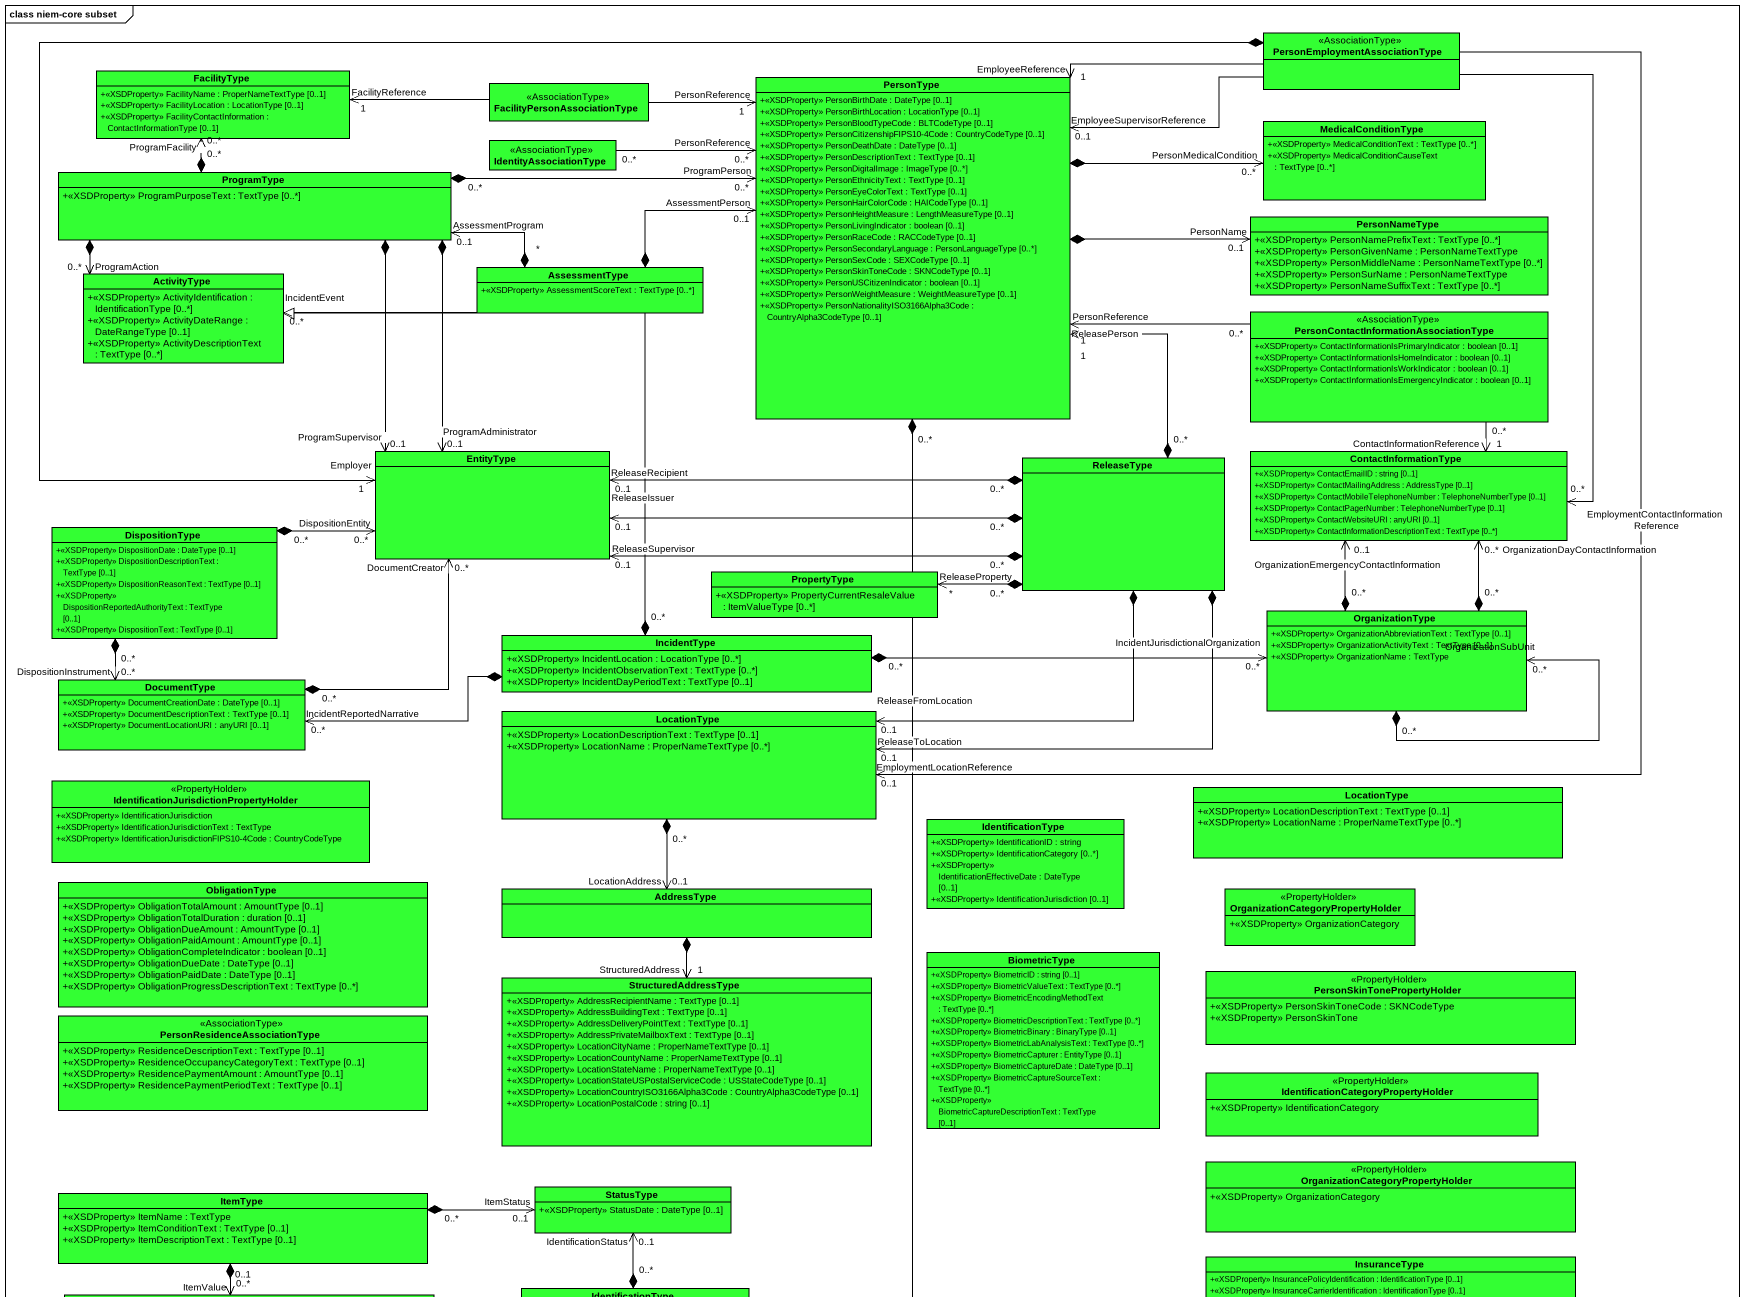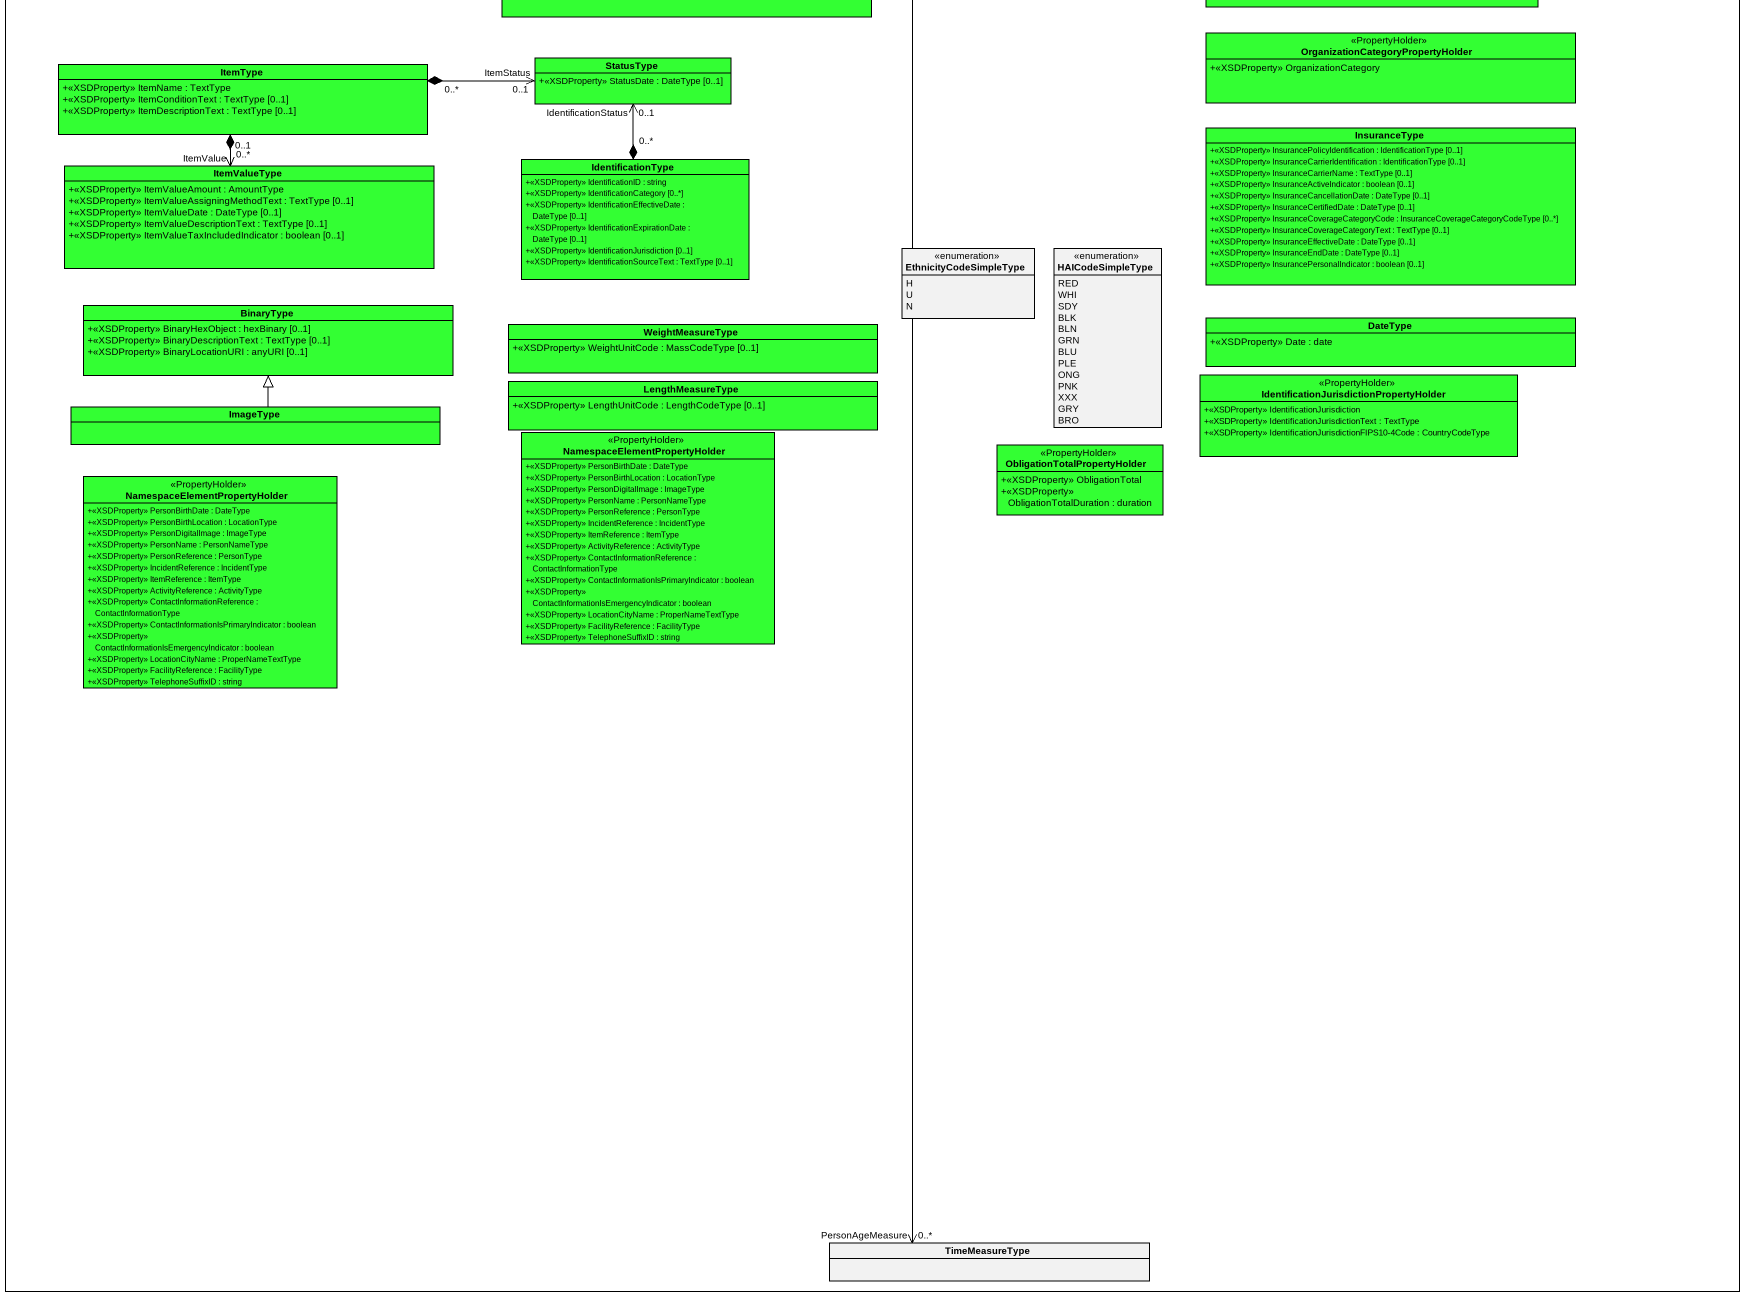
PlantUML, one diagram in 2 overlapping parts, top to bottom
@startuml
mainframe class niem-core subset
hide circle
hide empty members
skinparam classAttributeIconSize 0
class "PersonEmploymentAssociationType" as PersonEmploymentAssociationT <<AssociationType>> #33FF33
class FacilityType #33FF33 {
  +<<XSDProperty>> FacilityName : ProperNameTextType [0..1]
  +<<XSDProperty>> FacilityLocation : LocationType [0..1]
  +<<XSDProperty>> FacilityContactInformation : ContactInformationType [0..1]
}
class PersonType #33FF33 {
  +<<XSDProperty>> PersonBirthDate : DateType [0..1]
  +<<XSDProperty>> PersonBirthLocation : LocationType [0..1]
  +<<XSDProperty>> PersonBloodTypeCode : BLTCodeType [0..1]
  +<<XSDProperty>> PersonCitizenshipFIPS10-4Code : CountryCodeType [0..1]
  +<<XSDProperty>> PersonDeathDate : DateType [0..1]
  +<<XSDProperty>> PersonDescriptionText : TextType [0..1]
  +<<XSDProperty>> PersonDigitalImage : ImageType [0..*]
  +<<XSDProperty>> PersonEthnicityText : TextType [0..1]
  +<<XSDProperty>> PersonEyeColorText : TextType [0..1]
  +<<XSDProperty>> PersonHairColorCode : HAICodeType [0..1]
  +<<XSDProperty>> PersonHeightMeasure : LengthMeasureType [0..1]
  +<<XSDProperty>> PersonLivingIndicator : boolean [0..1]
  +<<XSDProperty>> PersonRaceCode : RACCodeType [0..1]
  +<<XSDProperty>> PersonSecondaryLanguage : PersonLanguageType [0..*]
  +<<XSDProperty>> PersonSexCode : SEXCodeType [0..1]
  +<<XSDProperty>> PersonSkinToneCode : SKNCodeType [0..1]
  +<<XSDProperty>> PersonUSCitizenIndicator : boolean [0..1]
  +<<XSDProperty>> PersonWeightMeasure : WeightMeasureType [0..1]
  +<<XSDProperty>> PersonNationalityISO3166Alpha3Code : CountryAlpha3CodeType [0..1]
}
class "FacilityPersonAssociationType" as FacilityPersonAssociationTyp <<AssociationType>> #33FF33
class MedicalConditionType #33FF33 {
  +<<XSDProperty>> MedicalConditionText : TextType [0..*]
  +<<XSDProperty>> MedicalConditionCauseText : TextType [0..*]
}
class IdentityAssociationType <<AssociationType>> #33FF33
class ProgramType #33FF33 {
  +<<XSDProperty>> ProgramPurposeText : TextType [0..*]
}
class PersonNameType #33FF33 {
  +<<XSDProperty>> PersonNamePrefixText : TextType [0..*]
  +<<XSDProperty>> PersonGivenName : PersonNameTextType
  +<<XSDProperty>> PersonMiddleName : PersonNameTextType [0..*]
  +<<XSDProperty>> PersonSurName : PersonNameTextType
  +<<XSDProperty>> PersonNameSuffixText : TextType [0..*]
}
class ActivityType #33FF33 {
  +<<XSDProperty>> ActivityIdentification : IdentificationType [0..*]
  +<<XSDProperty>> ActivityDateRange : DateRangeType [0..1]
  +<<XSDProperty>> ActivityDescriptionText : TextType [0..*]
}
class AssessmentType #33FF33 {
  +<<XSDProperty>> AssessmentScoreText : TextType [0..*]
}
class "PersonContactInformationAssociationType" as PersonContactInformationAsso <<AssociationType>> #33FF33 {
  +<<XSDProperty>> ContactInformationIsPrimaryIndicator : boolean [0..1]
  +<<XSDProperty>> ContactInformationIsHomeIndicator : boolean [0..1]
  +<<XSDProperty>> ContactInformationIsWorkIndicator : boolean [0..1]
  +<<XSDProperty>> ContactInformationIsEmergencyIndicator : boolean [0..1]
}
class EntityType #33FF33
class ReleaseType #33FF33
class ContactInformationType #33FF33 {
  +<<XSDProperty>> ContactEmailID : string [0..1]
  +<<XSDProperty>> ContactMailingAddress : AddressType [0..1]
  +<<XSDProperty>> ContactMobileTelephoneNumber : TelephoneNumberType [0..1]
  +<<XSDProperty>> ContactPagerNumber : TelephoneNumberType [0..1]
  +<<XSDProperty>> ContactWebsiteURI : anyURI [0..1]
  +<<XSDProperty>> ContactInformationDescriptionText : TextType [0..*]
}
class DispositionType #33FF33 {
  +<<XSDProperty>> DispositionDate : DateType [0..1]
  +<<XSDProperty>> DispositionDescriptionText : TextType [0..1]
  +<<XSDProperty>> DispositionReasonText : TextType [0..1]
  +<<XSDProperty>> DispositionReportedAuthorityText : TextType [0..1]
  +<<XSDProperty>> DispositionText : TextType [0..1]
}
class PropertyType #33FF33 {
  +<<XSDProperty>> PropertyCurrentResaleValue : ItemValueType [0..*]
}
class OrganizationType #33FF33 {
  +<<XSDProperty>> OrganizationAbbreviationText : TextType [0..1]
  +<<XSDProperty>> OrganizationActivityText : TextType [0..1]
  +<<XSDProperty>> OrganizationName : TextType
}
class IncidentType #33FF33 {
  +<<XSDProperty>> IncidentLocation : LocationType [0..*]
  +<<XSDProperty>> IncidentObservationText : TextType [0..*]
  +<<XSDProperty>> IncidentDayPeriodText : TextType [0..1]
}
class DocumentType #33FF33 {
  +<<XSDProperty>> DocumentCreationDate : DateType [0..1]
  +<<XSDProperty>> DocumentDescriptionText : TextType [0..1]
  +<<XSDProperty>> DocumentLocationURI : anyURI [0..1]
}
class LocationType #33FF33 {
  +<<XSDProperty>> LocationDescriptionText : TextType [0..1]
  +<<XSDProperty>> LocationName : ProperNameTextType [0..*]
}
class "IdentificationJurisdictionPropertyHolder" as IdentificationJurisdictionPr <<PropertyHolder>> #33FF33 {
  +<<XSDProperty>> IdentificationJurisdiction
  +<<XSDProperty>> IdentificationJurisdictionText : TextType
  +<<XSDProperty>> IdentificationJurisdictionFIPS10-4Code : CountryCodeType
}
class "LocationType" as LocationType_2 #33FF33 {
  +<<XSDProperty>> LocationDescriptionText : TextType [0..1]
  +<<XSDProperty>> LocationName : ProperNameTextType [0..*]
}
class IdentificationType #33FF33 {
  +<<XSDProperty>> IdentificationID : string
  +<<XSDProperty>> IdentificationCategory [0..*]
  +<<XSDProperty>> IdentificationEffectiveDate : DateType [0..1]
  +<<XSDProperty>> IdentificationJurisdiction [0..1]
}
class ObligationType #33FF33 {
  +<<XSDProperty>> ObligationTotalAmount : AmountType [0..1]
  +<<XSDProperty>> ObligationTotalDuration : duration [0..1]
  +<<XSDProperty>> ObligationDueAmount : AmountType [0..1]
  +<<XSDProperty>> ObligationPaidAmount : AmountType [0..1]
  +<<XSDProperty>> ObligationCompleteIndicator : boolean [0..1]
  +<<XSDProperty>> ObligationDueDate : DateType [0..1]
  +<<XSDProperty>> ObligationPaidDate : DateType [0..1]
  +<<XSDProperty>> ObligationProgressDescriptionText : TextType [0..*]
}
class AddressType #33FF33
class "OrganizationCategoryPropertyHolder" as OrganizationCategoryProperty <<PropertyHolder>> #33FF33 {
  +<<XSDProperty>> OrganizationCategory
}
class StructuredAddressType #33FF33 {
  +<<XSDProperty>> AddressRecipientName : TextType [0..1]
  +<<XSDProperty>> AddressBuildingText : TextType [0..1]
  +<<XSDProperty>> AddressDeliveryPointText : TextType [0..1]
  +<<XSDProperty>> AddressPrivateMailboxText : TextType [0..1]
  +<<XSDProperty>> LocationCityName : ProperNameTextType [0..1]
  +<<XSDProperty>> LocationCountyName : ProperNameTextType [0..1]
  +<<XSDProperty>> LocationStateName : ProperNameTextType [0..1]
  +<<XSDProperty>> LocationStateUSPostalServiceCode : USStateCodeType [0..1]
  +<<XSDProperty>> LocationCountryISO3166Alpha3Code : CountryAlpha3CodeType [0..1]
  +<<XSDProperty>> LocationPostalCode : string [0..1]
}
class BiometricType #33FF33 {
  +<<XSDProperty>> BiometricID : string [0..1]
  +<<XSDProperty>> BiometricValueText : TextType [0..*]
  +<<XSDProperty>> BiometricEncodingMethodText : TextType [0..*]
  +<<XSDProperty>> BiometricDescriptionText : TextType [0..*]
  +<<XSDProperty>> BiometricBinary : BinaryType [0..1]
  +<<XSDProperty>> BiometricLabAnalysisText : TextType [0..*]
  +<<XSDProperty>> BiometricCapturer : EntityType [0..1]
  +<<XSDProperty>> BiometricCaptureDate : DateType [0..1]
  +<<XSDProperty>> BiometricCaptureSourceText : TextType [0..*]
  +<<XSDProperty>> BiometricCaptureDescriptionText : TextType [0..1]
}
class PersonSkinTonePropertyHolder <<PropertyHolder>> #33FF33 {
  +<<XSDProperty>> PersonSkinToneCode : SKNCodeType
  +<<XSDProperty>> PersonSkinTone
}
class "PersonResidenceAssociationType" as PersonResidenceAssociationTy <<AssociationType>> #33FF33 {
  +<<XSDProperty>> ResidenceDescriptionText : TextType [0..1]
  +<<XSDProperty>> ResidenceOccupancyCategoryText : TextType [0..1]
  +<<XSDProperty>> ResidencePaymentAmount : AmountType [0..1]
  +<<XSDProperty>> ResidencePaymentPeriodText : TextType [0..1]
}
class "IdentificationCategoryPropertyHolder" as IdentificationCategoryProper <<PropertyHolder>> #33FF33 {
  +<<XSDProperty>> IdentificationCategory
}
class "OrganizationCategoryPropertyHolder" as OrganizationCategoryProperty_2 <<PropertyHolder>> #33FF33 {
  +<<XSDProperty>> OrganizationCategory
}
class ItemType #33FF33 {
  +<<XSDProperty>> ItemName : TextType
  +<<XSDProperty>> ItemConditionText : TextType [0..1]
  +<<XSDProperty>> ItemDescriptionText : TextType [0..1]
}
class StatusType #33FF33 {
  +<<XSDProperty>> StatusDate : DateType [0..1]
}
class InsuranceType #33FF33 {
  +<<XSDProperty>> InsurancePolicyIdentification : IdentificationType [0..1]
  +<<XSDProperty>> InsuranceCarrierIdentification : IdentificationType [0..1]
  +<<XSDProperty>> InsuranceCarrierName : TextType [0..1]
  +<<XSDProperty>> InsuranceActiveIndicator : boolean [0..1]
  +<<XSDProperty>> InsuranceCancellationDate : DateType [0..1]
  +<<XSDProperty>> InsuranceCertifiedDate : DateType [0..1]
  +<<XSDProperty>> InsuranceCoverageCategoryCode : InsuranceCoverageCategoryCodeType [0..*]
  +<<XSDProperty>> InsuranceCoverageCategoryText : TextType [0..1]
  +<<XSDProperty>> InsuranceEffectiveDate : DateType [0..1]
  +<<XSDProperty>> InsuranceEndDate : DateType [0..1]
  +<<XSDProperty>> InsurancePersonalIndicator : boolean [0..1]
}
class ItemValueType #33FF33 {
  +<<XSDProperty>> ItemValueAmount : AmountType
  +<<XSDProperty>> ItemValueAssigningMethodText : TextType [0..1]
  +<<XSDProperty>> ItemValueDate : DateType [0..1]
  +<<XSDProperty>> ItemValueDescriptionText : TextType [0..1]
  +<<XSDProperty>> ItemValueTaxIncludedIndicator : boolean [0..1]
}
class "IdentificationType" as IdentificationType_2 #33FF33 {
  +<<XSDProperty>> IdentificationID : string
  +<<XSDProperty>> IdentificationCategory [0..*]
  +<<XSDProperty>> IdentificationEffectiveDate : DateType [0..1]
  +<<XSDProperty>> IdentificationExpirationDate : DateType [0..1]
  +<<XSDProperty>> IdentificationJurisdiction [0..1]
  +<<XSDProperty>> IdentificationSourceText : TextType [0..1]
}
enum EthnicityCodeSimpleType {
  H
  U
  N
}
enum HAICodeSimpleType {
  RED
  WHI
  SDY
  BLK
  BLN
  GRN
  BLU
  PLE
  ONG
  PNK
  XXX
  GRY
  BRO
}
class BinaryType #33FF33 {
  +<<XSDProperty>> BinaryHexObject : hexBinary [0..1]
  +<<XSDProperty>> BinaryDescriptionText : TextType [0..1]
  +<<XSDProperty>> BinaryLocationURI : anyURI [0..1]
}
class WeightMeasureType #33FF33 {
  +<<XSDProperty>> WeightUnitCode : MassCodeType [0..1]
}
class DateType #33FF33 {
  +<<XSDProperty>> Date : date
}
class "IdentificationJurisdictionPropertyHolder" as IdentificationJurisdictionPr_2 <<PropertyHolder>> #33FF33 {
  +<<XSDProperty>> IdentificationJurisdiction
  +<<XSDProperty>> IdentificationJurisdictionText : TextType
  +<<XSDProperty>> IdentificationJurisdictionFIPS10-4Code : CountryCodeType
}
class ImageType #33FF33
class LengthMeasureType #33FF33 {
  +<<XSDProperty>> LengthUnitCode : LengthCodeType [0..1]
}
class "NamespaceElementPropertyHolder" as NamespaceElementPropertyHold <<PropertyHolder>> #33FF33 {
  +<<XSDProperty>> PersonBirthDate : DateType
  +<<XSDProperty>> PersonBirthLocation : LocationType
  +<<XSDProperty>> PersonDigitalImage : ImageType
  +<<XSDProperty>> PersonName : PersonNameType
  +<<XSDProperty>> PersonReference : PersonType
  +<<XSDProperty>> IncidentReference : IncidentType
  +<<XSDProperty>> ItemReference : ItemType
  +<<XSDProperty>> ActivityReference : ActivityType
  +<<XSDProperty>> ContactInformationReference : ContactInformationType
  +<<XSDProperty>> ContactInformationIsPrimaryIndicator : boolean
  +<<XSDProperty>> ContactInformationIsEmergencyIndicator : boolean
  +<<XSDProperty>> LocationCityName : ProperNameTextType
  +<<XSDProperty>> FacilityReference : FacilityType
  +<<XSDProperty>> TelephoneSuffixID : string
}
class "ObligationTotalPropertyHolder" as ObligationTotalPropertyHolde <<PropertyHolder>> #33FF33 {
  +<<XSDProperty>> ObligationTotal
  +<<XSDProperty>> ObligationTotalDuration : duration
}
class "NamespaceElementPropertyHolder" as NamespaceElementPropertyHold_2 <<PropertyHolder>> #33FF33 {
  +<<XSDProperty>> PersonBirthDate : DateType
  +<<XSDProperty>> PersonBirthLocation : LocationType
  +<<XSDProperty>> PersonDigitalImage : ImageType
  +<<XSDProperty>> PersonName : PersonNameType
  +<<XSDProperty>> PersonReference : PersonType
  +<<XSDProperty>> IncidentReference : IncidentType
  +<<XSDProperty>> ItemReference : ItemType
  +<<XSDProperty>> ActivityReference : ActivityType
  +<<XSDProperty>> ContactInformationReference : ContactInformationType
  +<<XSDProperty>> ContactInformationIsPrimaryIndicator : boolean
  +<<XSDProperty>> ContactInformationIsEmergencyIndicator : boolean
  +<<XSDProperty>> LocationCityName : ProperNameTextType
  +<<XSDProperty>> FacilityReference : FacilityType
  +<<XSDProperty>> TelephoneSuffixID : string
}
class TimeMeasureType
PersonEmploymentAssociationT -left-> "EmployeeReference\n1" PersonType
PersonEmploymentAssociationT -left-> "EmployeeSupervisorReference\n0..1" PersonType
PersonEmploymentAssociationT *-left-> "Employer\n1" EntityType
PersonEmploymentAssociationT --> "EmploymentContactInformationReference\n0..*" ContactInformationType
PersonEmploymentAssociationT --> "EmploymentLocationReference\n0..1" LocationType
PersonType *-right-> "PersonMedicalCondition\n0..*" MedicalConditionType
PersonType "0..*" *--> "PersonAgeMeasure\n0..*" TimeMeasureType
FacilityPersonAssociationTyp -left-> "FacilityReference\n1" FacilityType
FacilityPersonAssociationTyp -right-> "PersonReference\n1" PersonType
IdentityAssociationType "0..*" -right-> "PersonReference\n0..*" PersonType
ProgramType "0..*" *-up-> "ProgramFacility\n0..*" FacilityType
ProgramType "0..*" *-right-> "ProgramPerson\n0..*" PersonType
ProgramType *--> "ProgramAction\n0..*" ActivityType
ProgramType *--> "ProgramAdministrator\n0..1" EntityType
ProgramType *--> "ProgramSupervisor\n0..1" EntityType
PersonNameType "PersonName\n0..1" <-left-* PersonType
AssessmentType *-right-> "AssessmentPerson\n0..1" PersonType
AssessmentType "*" *-left-> "AssessmentProgram\n0..1" ProgramType
AssessmentType -left-|> ActivityType
PersonContactInformationAsso "0..*" -left-> "PersonReference\n1" PersonType
PersonContactInformationAsso "0..*" --> "ContactInformationReference\n1" ContactInformationType
ReleaseType "0..*" *-up-> "ReleasePerson\n1" PersonType
ReleaseType "0..*" *-left-> "ReleaseIssuer\n0..1" EntityType
ReleaseType "0..*" *-left-> "ReleaseRecipient\n0..1" EntityType
ReleaseType "0..*" *-left-> "ReleaseSupervisor\n0..1" EntityType
ReleaseType "0..*" *-left-> "ReleaseProperty\n*" PropertyType
ReleaseType *-left-> "ReleaseFromLocation\n0..1" LocationType
ReleaseType *-left-> "ReleaseToLocation\n0..1" LocationType
DispositionType "0..*" *-right-> "DispositionEntity\n0..*" EntityType
DispositionType "0..*" *--> "DispositionInstrument\n0..*" DocumentType
OrganizationType "0..*" *-up-> "OrganizationDayContactInformation\n0..*" ContactInformationType
OrganizationType "0..*" *-up-> "OrganizationEmergencyContactInformation\n0..1" ContactInformationType
OrganizationType "0..*" *--> "OrganizationSubUnit\n0..*" OrganizationType
IncidentType "0..*" *-up-> "IncidentEvent\n0..*" ActivityType
IncidentType "0..*" *-right-> "IncidentJurisdictionalOrganization\n0..*" OrganizationType
IncidentType *-left-> "IncidentReportedNarrative\n0..*" DocumentType
DocumentType "0..*" *-up-> "DocumentCreator\n0..*" EntityType
LocationType "0..*" *--> "LocationAddress\n0..1" AddressType
StructuredAddressType "StructuredAddress\n1" <-up-* AddressType
ItemType "0..*" *-right-> "ItemStatus\n0..1" StatusType
ItemType "0..*" *--> "ItemValue\n0..1" ItemValueType
IdentificationType_2 "0..*" *-up-> "IdentificationStatus\n0..1" StatusType
ImageType -up-|> BinaryType
@enduml
